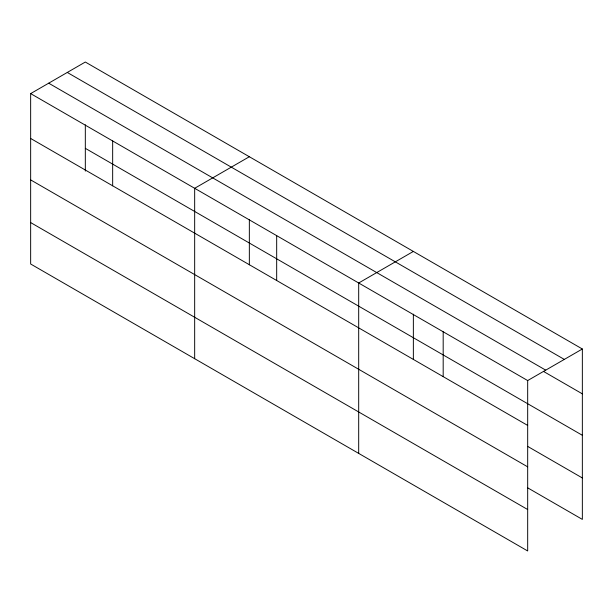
<?xml version="1.0" encoding="UTF-8"?>
<svg xmlns="http://www.w3.org/2000/svg" width="613" height="613" viewBox="0 0 613 613"><rect width="100%" height="100%" fill="white"/><g stroke="black" fill="none" stroke-linecap="round" stroke-linejoin="round"><path stroke-width="0.92" d="M249.345 219.485L249.345 264.839M413.361 314.178L413.361 359.532M527.678 466.845L527.678 380.558L30.65 93.605L30.65 264.004L527.678 550.964L527.678 466.845L30.65 179.893M527.678 487.833L582.35 519.395L582.35 348.996L85.322 62.036L30.65 93.605M249.345 156.736L194.666 188.298L194.666 358.705M413.361 251.43L358.689 282.999L358.689 453.398M527.678 380.558L582.35 348.996M67.284 72.457L564.305 359.41M48.695 83.192L545.716 370.145M543.417 371.378L582.35 393.853M85.322 148.331L582.35 435.284M30.65 138.461L527.678 425.422M527.678 446.402L582.35 477.964M30.65 222.58L527.678 509.533M443.184 331.779L443.184 376.635M276.678 235.645L276.678 280.509M112.662 140.952L112.662 185.816M85.322 124.791L85.322 171.096"/></g></svg>
